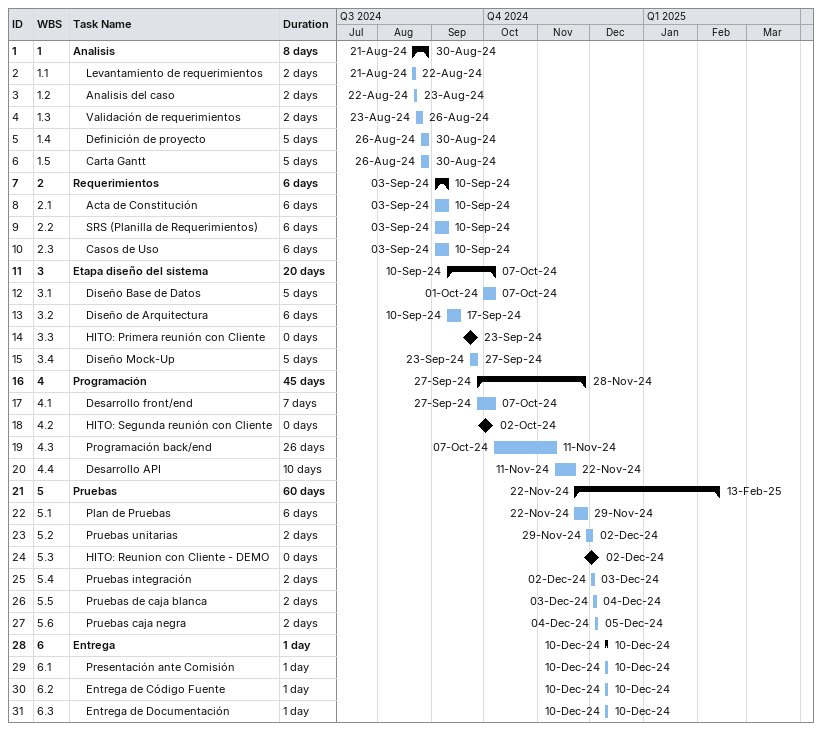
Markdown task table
| ID | WBS | Task | Duration | Start | Finish |
|---|---|---|---|---|---|
| 1 | 1 | **Analisis** | 8d | 2024-08-21 | 2024-08-30 |
| 2 | 1.1 | Levantamiento de requerimientos | 2d | 2024-08-21 | 2024-08-22 |
| 3 | 1.2 | Analisis del caso | 2d | 2024-08-22 | 2024-08-23 |
| 4 | 1.3 | Validación de requerimientos | 2d | 2024-08-23 | 2024-08-26 |
| 5 | 1.4 | Definición de proyecto | 5d | 2024-08-26 | 2024-08-30 |
| 6 | 1.5 | Carta Gantt | 5d | 2024-08-26 | 2024-08-30 |
| 7 | 2 | **Requerimientos** | 6d | 2024-09-03 | 2024-09-10 |
| 8 | 2.1 | Acta de Constitución | 6d | 2024-09-03 | 2024-09-10 |
| 9 | 2.2 | SRS (Planilla de Requerimientos) | 6d | 2024-09-03 | 2024-09-10 |
| 10 | 2.3 | Casos de Uso | 6d | 2024-09-03 | 2024-09-10 |
| 11 | 3 | **Etapa diseño del sistema** | 20d | 2024-09-10 | 2024-10-07 |
| 12 | 3.1 | Diseño Base de Datos | 5d | 2024-10-01 | 2024-10-07 |
| 13 | 3.2 | Diseño de Arquitectura | 6d | 2024-09-10 | 2024-09-17 |
| 14 | 3.3 | HITO: Primera reunión con Cliente | 0d | 2024-09-23 | 2024-09-23 |
| 15 | 3.4 | Diseño Mock-Up | 5d | 2024-09-23 | 2024-09-27 |
| 16 | 4 | **Programación** | 45d | 2024-09-27 | 2024-11-28 |
| 17 | 4.1 | Desarrollo front/end | 7d | 2024-09-27 | 2024-10-07 |
| 18 | 4.2 | HITO: Segunda reunión con Cliente | 0d | 2024-10-02 | 2024-10-02 |
| 19 | 4.3 | Programación back/end | 26d | 2024-10-07 | 2024-11-11 |
| 20 | 4.4 | Desarrollo API | 10d | 2024-11-11 | 2024-11-22 |
| 21 | 5 | **Pruebas** | 60d | 2024-11-22 | 2025-02-13 |
| 22 | 5.1 | Plan de Pruebas | 6d | 2024-11-22 | 2024-11-29 |
| 23 | 5.2 | Pruebas unitarias | 2d | 2024-11-29 | 2024-12-02 |
| 24 | 5.3 | HITO: Reunion con Cliente - DEMO | 0d | 2024-12-02 | 2024-12-02 |
| 25 | 5.4 | Pruebas integración | 2d | 2024-12-02 | 2024-12-03 |
| 26 | 5.5 | Pruebas de caja blanca | 2d | 2024-12-03 | 2024-12-04 |
| 27 | 5.6 | Pruebas caja negra | 2d | 2024-12-04 | 2024-12-05 |
| 28 | 6 | **Entrega** | 1d | 2024-12-10 | 2024-12-10 |
| 29 | 6.1 | Presentación ante Comisión | 1d | 2024-12-10 | 2024-12-10 |
| 30 | 6.2 | Entrega de Código Fuente | 1d | 2024-12-10 | 2024-12-10 |
| 31 | 6.3 | Entrega de Documentación | 1d | 2024-12-10 | 2024-12-10 |
